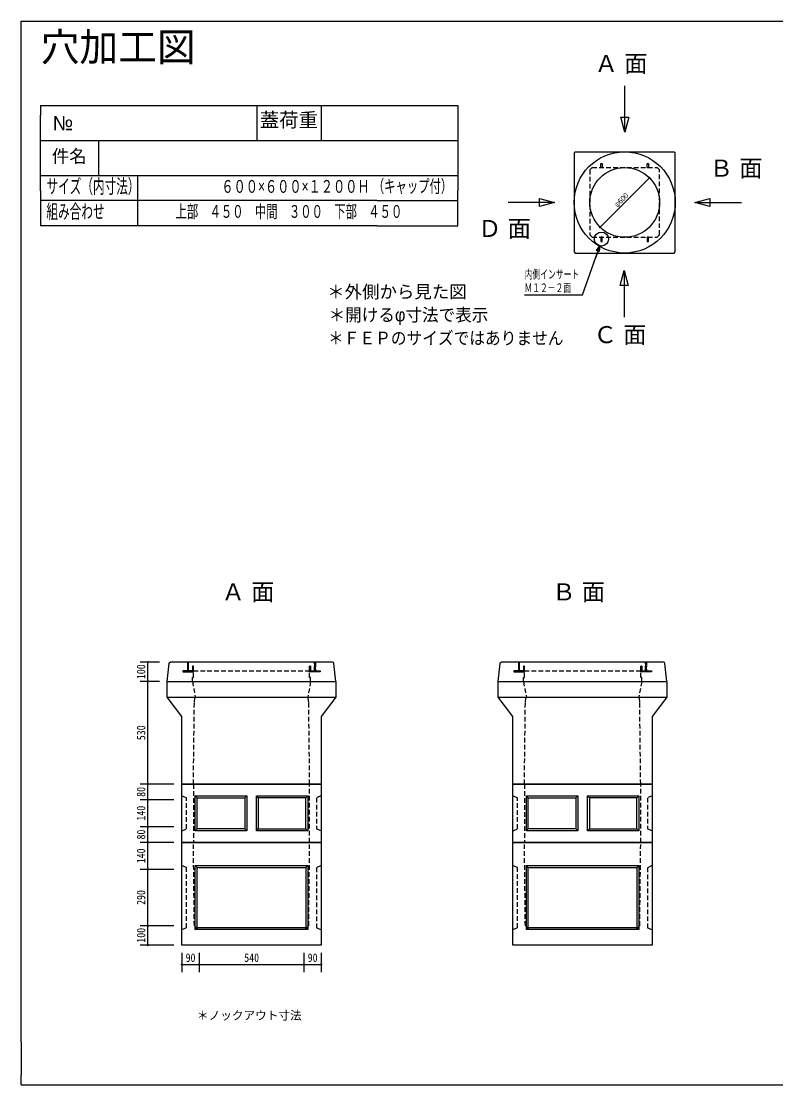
# Model space of a CAD drawing. Units: millimetres, scale not verified. Extents: x -3704 to 3796, y -2790 to 2696.
# Drawn here: x -3704 to 189, y -2790 to 2696 of the extents above; entities that cross this region are included whole.
import ezdxf
from ezdxf.enums import TextEntityAlignment as Align

# ---------------------------------------------------------------- set-up
doc = ezdxf.new("R2010")
doc.units = ezdxf.units.MM
doc.header["$LTSCALE"] = 20
doc.linetypes.add('DASHED1', pattern=[1.8, 1.2, -0.6])
doc.layers.add('0-0_レイヤ_1', color=7, linetype='Continuous')
doc.layers.add('0-9_レイヤ10', color=7, linetype='Continuous')
doc.styles.add('HG丸ｺﾞｼｯｸM-PRO', font='')
doc.styles.add('図脳フォント', font='')
doc.styles.add('ＭＳ ゴシック', font='')
doc.styles.get('HG丸ｺﾞｼｯｸM-PRO').set_extended_font_data('HG丸ｺﾞｼｯｸM-PRO')
doc.styles.get('図脳フォント').set_extended_font_data('図脳フォント')
doc.styles.get('ＭＳ ゴシック').set_extended_font_data('MS Gothic')

msp = doc.modelspace()

# ---------------------------------------------------------------- hatches: boundary and pattern name
at = {"layer": '0-0_レイヤ_1'}
for points in [[(-457.49, 1889.16, 1), (-469.49, 1889.16, 1)], [(-712.05, 1634.6, 1), (-724.05, 1634.6, 1)]]:
    msp.add_hatch(color=256, dxfattribs=at).paths.add_polyline_path(points)
at = {"layer": '0-9_レイヤ10'}
for points in [[(-3045.12, -610, 1), (-3057.12, -610, 1)], [(-3045.12, -710, 1), (-3057.12, -710, 1)], [(-3045.12, -1240, 1), (-3057.12, -1240, 1)], [(-3045.12, -1320, 1), (-3057.12, -1320, 1)], [(-3045.12, -1460, 1), (-3057.12, -1460, 1)], [(-3045.12, -1540, 1), (-3057.12, -1540, 1)], [(-3045.12, -1680, 1), (-3057.12, -1680, 1)], [(-3045.12, -1970, 1), (-3057.12, -1970, 1)], [(-3045.12, -2070, 1), (-3057.12, -2070, 1)], [(-2870.12, -2170, 1), (-2882.12, -2170, 1)], [(-2780.12, -2170, 1), (-2792.12, -2170, 1)], [(-2240.12, -2170, 1), (-2252.12, -2170, 1)], [(-2150.12, -2170, 1), (-2162.12, -2170, 1)]]:
    msp.add_hatch(color=256, dxfattribs=at).paths.add_polyline_path(points)

# ---------------------------------------------------------------- linework, layer by layer
at = {"layer": '0-0_レイヤ_1'}
for p, q in [((-3704.12, -2568.82), (-3704.12, 2646.47)), ((-590.77, 2123.88), (-590.77, 2363.88)), ((-3604.12, 2261.49), (-1868.91, 2261.49)), ((-3604.12, 2261.49), (-3604.12, 2211.49)), ((-2157.31, 2261.49), (-2157.31, 2131.49)), ((-1868.91, 2261.49), (-1451.85, 2261.49)), ((-1451.85, 2261.49), (-1451.85, 2211.49)), ((-3604.12, 1821.49), (-3604.12, 2211.49)), ((-1451.85, 2211.49), (-1451.85, 1821.49)), ((-2157.31, 2131.49), (-2157.31, 2081.49)), ((-3604.12, 2081.49), (-1451.85, 2081.49)), ((-3305.48, 2081.49), (-3305.48, 1901.49)), ((-714.37, 1941.88), (-707.17, 1941.88)), ((-474.37, 1941.88), (-467.17, 1941.88)), ((-3102.8, 1641.49), (-3102.8, 1901.49)), ((-463.49, 1889.16), (-718.05, 1634.6)), ((-3604.12, 1821.49), (-3604.12, 1641.49)), ((-1451.85, 1641.49), (-1451.85, 1821.49)), ((-1868.91, 1771.49), (-3604.12, 1771.49)), ((-1868.91, 1771.49), (-1451.85, 1771.49)), ((-952.77, 1761.88), (-1192.77, 1761.88)), ((-228.77, 1761.88), (11.23, 1761.88)), ((-1868.91, 1641.49), (-3604.12, 1641.49)), ((-1868.91, 1641.49), (-1451.85, 1641.49)), ((-707.17, 1581.88), (-714.37, 1581.88)), ((-467.17, 1581.88), (-474.37, 1581.88)), ((-335.77, 1500.88), (-329.77, 1506.88)), ((-593.63, 1410.54), (-593.63, 1170.54)), ((-1107.72, 1285.73), (-808.12, 1285.73)), ((-2951.12, -710), (-2941.12, -617.5)), ((-2098.62, -610), (-2933.62, -610)), ((-2871.12, -656), (-2821.12, -656)), ((-2871.12, -658), (-2821.12, -658)), ((-2846.12, -612), (-2841.12, -612)), ((-2846.12, -614), (-2841.12, -614)), ((-2846.12, -616), (-2841.12, -616)), ((-2846.12, -618), (-2841.12, -618)), ((-2846.12, -620), (-2841.12, -620)), ((-2846.12, -622), (-2841.12, -622)), ((-2846.12, -624), (-2841.12, -624)), ((-2846.12, -626), (-2841.12, -626)), ((-2846.12, -628), (-2841.12, -628)), ((-2846.12, -630), (-2841.12, -630)), ((-2846.12, -632), (-2841.12, -632)), ((-2846.12, -634), (-2841.12, -634)), ((-2846.12, -636), (-2841.12, -636)), ((-2846.12, -638), (-2841.12, -638)), ((-2846.12, -640), (-2841.12, -640)), ((-2846.12, -642), (-2841.12, -642)), ((-2846.12, -644), (-2841.12, -644)), ((-2846.12, -646), (-2841.12, -646)), ((-2846.12, -648), (-2841.12, -648)), ((-2846.12, -650), (-2841.12, -650)), ((-2846.12, -652), (-2841.12, -652)), ((-2846.12, -654), (-2841.12, -654)), ((-2821.12, -630), (-2816.12, -630)), ((-2821.12, -632), (-2816.12, -632)), ((-2821.12, -634), (-2816.12, -634)), ((-2821.12, -636), (-2816.12, -636)), ((-2821.12, -638), (-2816.12, -638)), ((-2821.12, -640), (-2816.12, -640)), ((-2821.12, -642), (-2816.12, -642)), ((-2821.12, -644), (-2816.12, -644)), ((-2821.12, -646), (-2816.12, -646)), ((-2821.12, -648), (-2816.12, -648)), ((-2821.12, -650), (-2816.12, -650)), ((-2821.12, -652), (-2816.12, -652)), ((-2821.12, -654), (-2816.12, -654)), ((-2821.12, -656), (-2816.12, -656)), ((-2821.12, -658), (-2816.12, -658)), ((-2216.12, -630), (-2211.12, -630)), ((-2216.12, -632), (-2211.12, -632)), ((-2216.12, -634), (-2211.12, -634)), ((-2216.12, -636), (-2211.12, -636)), ((-2216.12, -638), (-2211.12, -638)), ((-2216.12, -640), (-2211.12, -640)), ((-2216.12, -642), (-2211.12, -642)), ((-2216.12, -644), (-2211.12, -644)), ((-2216.12, -646), (-2211.12, -646)), ((-2216.12, -648), (-2211.12, -648)), ((-2216.12, -650), (-2211.12, -650)), ((-2216.12, -652), (-2211.12, -652)), ((-2216.12, -654), (-2211.12, -654)), ((-2216.12, -656), (-2161.12, -656)), ((-2216.12, -658), (-2161.12, -658)), ((-2191.12, -612), (-2186.12, -612)), ((-2191.12, -614), (-2186.12, -614)), ((-2191.12, -616), (-2186.12, -616)), ((-2191.12, -618), (-2186.12, -618)), ((-2191.12, -620), (-2186.12, -620)), ((-2191.12, -622), (-2186.12, -622)), ((-2191.12, -624), (-2186.12, -624)), ((-2191.12, -626), (-2186.12, -626)), ((-2191.12, -628), (-2186.12, -628)), ((-2191.12, -630), (-2186.12, -630)), ((-2191.12, -632), (-2186.12, -632)), ((-2191.12, -634), (-2186.12, -634)), ((-2191.12, -636), (-2186.12, -636)), ((-2191.12, -638), (-2186.12, -638)), ((-2191.12, -640), (-2186.12, -640)), ((-2191.12, -642), (-2186.12, -642)), ((-2191.12, -644), (-2186.12, -644)), ((-2191.12, -646), (-2186.12, -646)), ((-2191.12, -648), (-2186.12, -648)), ((-2191.12, -650), (-2186.12, -650)), ((-2191.12, -652), (-2186.12, -652)), ((-2191.12, -654), (-2186.12, -654)), ((-1243.12, -710), (-1233.12, -617.5)), ((-390.62, -610), (-1225.62, -610)), ((-1163.12, -656), (-1113.12, -656)), ((-1163.12, -658), (-1113.12, -658)), ((-1138.12, -612), (-1133.12, -612)), ((-1138.12, -614), (-1133.12, -614)), ((-1138.12, -616), (-1133.12, -616)), ((-1138.12, -618), (-1133.12, -618)), ((-1138.12, -620), (-1133.12, -620)), ((-1138.12, -622), (-1133.12, -622)), ((-1138.12, -624), (-1133.12, -624)), ((-1138.12, -626), (-1133.12, -626)), ((-1138.12, -628), (-1133.12, -628)), ((-1138.12, -630), (-1133.12, -630)), ((-1138.12, -632), (-1133.12, -632)), ((-1138.12, -634), (-1133.12, -634)), ((-1138.12, -636), (-1133.12, -636)), ((-1138.12, -638), (-1133.12, -638)), ((-1138.12, -640), (-1133.12, -640)), ((-1138.12, -642), (-1133.12, -642)), ((-1138.12, -644), (-1133.12, -644)), ((-1138.12, -646), (-1133.12, -646)), ((-1138.12, -648), (-1133.12, -648)), ((-1138.12, -650), (-1133.12, -650)), ((-1138.12, -652), (-1133.12, -652)), ((-1138.12, -654), (-1133.12, -654)), ((-1113.12, -630), (-1108.12, -630)), ((-1113.12, -632), (-1108.12, -632)), ((-1113.12, -634), (-1108.12, -634)), ((-1113.12, -636), (-1108.12, -636)), ((-1113.12, -638), (-1108.12, -638)), ((-1113.12, -640), (-1108.12, -640)), ((-1113.12, -642), (-1108.12, -642)), ((-1113.12, -644), (-1108.12, -644)), ((-1113.12, -646), (-1108.12, -646)), ((-1113.12, -648), (-1108.12, -648)), ((-1113.12, -650), (-1108.12, -650)), ((-1113.12, -652), (-1108.12, -652)), ((-1113.12, -654), (-1108.12, -654)), ((-1113.12, -656), (-1108.12, -656)), ((-1113.12, -658), (-1108.12, -658)), ((-508.12, -630), (-503.12, -630)), ((-508.12, -632), (-503.12, -632)), ((-508.12, -634), (-503.12, -634)), ((-508.12, -636), (-503.12, -636)), ((-508.12, -638), (-503.12, -638)), ((-508.12, -640), (-503.12, -640)), ((-508.12, -642), (-503.12, -642)), ((-508.12, -644), (-503.12, -644)), ((-508.12, -646), (-503.12, -646)), ((-508.12, -648), (-503.12, -648)), ((-508.12, -650), (-503.12, -650)), ((-508.12, -652), (-503.12, -652)), ((-508.12, -654), (-503.12, -654)), ((-508.12, -656), (-453.12, -656)), ((-508.12, -658), (-453.12, -658)), ((-483.12, -612), (-478.12, -612)), ((-483.12, -614), (-478.12, -614)), ((-483.12, -616), (-478.12, -616)), ((-483.12, -618), (-478.12, -618)), ((-483.12, -620), (-478.12, -620)), ((-483.12, -622), (-478.12, -622)), ((-483.12, -624), (-478.12, -624)), ((-483.12, -626), (-478.12, -626)), ((-483.12, -628), (-478.12, -628)), ((-483.12, -630), (-478.12, -630)), ((-483.12, -632), (-478.12, -632)), ((-483.12, -634), (-478.12, -634)), ((-483.12, -636), (-478.12, -636)), ((-483.12, -638), (-478.12, -638)), ((-483.12, -640), (-478.12, -640)), ((-483.12, -642), (-478.12, -642)), ((-483.12, -644), (-478.12, -644)), ((-483.12, -646), (-478.12, -646)), ((-483.12, -648), (-478.12, -648)), ((-483.12, -650), (-478.12, -650)), ((-483.12, -652), (-478.12, -652)), ((-483.12, -654), (-478.12, -654)), ((-2871.12, -660), (-2821.12, -660)), ((-2821.12, -660), (-2816.12, -660)), ((-1163.12, -660), (-1113.12, -660)), ((-1113.12, -660), (-1108.12, -660)), ((-2951.12, -790), (-2081.12, -790)), ((-1243.12, -790), (-373.12, -790)), ((-2796.12, -1310), (-2806.12, -1300)), ((-2551.12, -1310), (-2541.12, -1300)), ((-2491.12, -1300), (-2481.12, -1310)), ((-2226.12, -1300), (-2236.12, -1310)), ((-1088.12, -1310), (-1098.12, -1300)), ((-843.12, -1310), (-833.12, -1300)), ((-783.12, -1300), (-773.12, -1310)), ((-518.12, -1300), (-528.12, -1310)), ((-2806.12, -1480), (-2796.12, -1470)), ((-2541.12, -1480), (-2551.12, -1470)), ((-2491.12, -1480), (-2481.12, -1470)), ((-1098.12, -1480), (-1088.12, -1470)), ((-833.12, -1480), (-843.12, -1470)), ((-783.12, -1480), (-773.12, -1470)), ((-2876.12, -2070), (-2876.12, -1540)), ((-2876.12, -1540), (-2156.12, -1540)), ((-2156.12, -1540), (-2156.12, -2070)), ((-1168.12, -2070), (-1168.12, -1540)), ((-1168.12, -1540), (-448.12, -1540)), ((-448.12, -1540), (-448.12, -2070)), ((-2796.12, -1670), (-2806.12, -1660)), ((-2806.12, -1660), (-2226.12, -1660)), ((-2806.12, -1990), (-2806.12, -1660)), ((-2796.12, -1670), (-2236.12, -1670)), ((-2796.12, -1980), (-2796.12, -1670)), ((-2236.12, -1670), (-2226.12, -1660)), ((-2236.12, -1670), (-2236.12, -1980)), ((-2226.12, -1660), (-2226.12, -1990)), ((-1088.12, -1670), (-1098.12, -1660)), ((-1098.12, -1660), (-518.12, -1660)), ((-1098.12, -1990), (-1098.12, -1660)), ((-1088.12, -1670), (-528.12, -1670)), ((-1088.12, -1980), (-1088.12, -1670)), ((-528.12, -1670), (-518.12, -1660)), ((-528.12, -1670), (-528.12, -1980)), ((-518.12, -1660), (-518.12, -1990)), ((-2806.12, -1990), (-2796.12, -1980)), ((-2226.12, -1990), (-2806.12, -1990)), ((-2236.12, -1980), (-2796.12, -1980)), ((-2226.12, -1990), (-2236.12, -1980)), ((-1098.12, -1990), (-1088.12, -1980)), ((-518.12, -1990), (-1098.12, -1990)), ((-528.12, -1980), (-1088.12, -1980)), ((-518.12, -1990), (-528.12, -1980)), ((-2156.12, -2070), (-2876.12, -2070)), ((-448.12, -2070), (-1168.12, -2070)), ((-3704.12, -2568.82), (-3704.12, -2740.32)), ((-3704.12, -2790.32), (-3704.12, -2740.32)), ((-3704.12, -2790.32), (-3532.94, -2790.32))]:
    msp.add_line(p, q, dxfattribs=at)
at = {"layer": '0-0_レイヤ_1', "linetype": 'DASHED1'}
for p, q in [((-770.77, 1929.88), (-758.77, 1941.88)), ((-758.77, 1941.88), (-422.77, 1941.88)), ((-410.77, 1929.88), (-422.77, 1941.88)), ((-2816.12, -655), (-2216.12, -655)), ((-1108.12, -655), (-508.12, -655)), ((-2821.12, -710), (-2806.12, -790)), ((-2211.12, -710), (-2226.12, -790)), ((-1113.12, -710), (-1098.12, -790)), ((-503.12, -710), (-518.12, -790)), ((-2816.12, -1240), (-2811.12, -815.9)), ((-2216.12, -1240), (-2221.12, -815.9)), ((-1108.12, -1240), (-1103.12, -815.9)), ((-508.12, -1240), (-513.12, -815.9)), ((-2816.12, -1240), (-2816.12, -1540)), ((-2216.12, -1540), (-2216.12, -1240)), ((-1108.12, -1240), (-1108.12, -1540)), ((-508.12, -1540), (-508.12, -1240)), ((-2811.12, -1970), (-2816.12, -1540)), ((-1103.12, -1970), (-1108.12, -1540)), ((-2851.12, -1670), (-2876.12, -1660)), ((-2851.12, -1980), (-2851.12, -1670)), ((-2156.12, -1660), (-2181.12, -1670)), ((-2181.12, -1670), (-2181.12, -1980)), ((-1143.12, -1670), (-1168.12, -1660)), ((-1143.12, -1980), (-1143.12, -1670)), ((-448.12, -1660), (-473.12, -1670)), ((-473.12, -1670), (-473.12, -1980)), ((-2791.12, -1990), (-2811.12, -1970)), ((-1083.12, -1990), (-1103.12, -1970)), ((-2876.12, -1990), (-2851.12, -1980)), ((-2181.12, -1980), (-2156.12, -1990)), ((-1168.12, -1990), (-1143.12, -1980)), ((-473.12, -1980), (-448.12, -1990))]:
    msp.add_line(p, q, dxfattribs=at)
at = {"layer": '0-0_レイヤ_1'}
for points in [[(-3704.12, 2646.47), (-3704.12, 2696.47), (-3532.94, 2696.47)], [(-3532.94, 2696.47), (3545.88, 2696.47), (3795.88, 2696.47)], [(-2488.3, 2261.49), (-2488.3, 2131.49), (-2488.3, 2081.49)], [(-851.77, 2016.88), (-845.77, 2022.88), (-335.77, 2022.88)], [(-851.77, 2016.88), (-851.77, 1506.88), (-845.77, 1500.88), (-335.77, 1500.88)], [(-329.77, 1506.88), (-329.77, 2016.88), (-335.77, 2022.88)], [(-714.37, 1941.88), (-714.37, 1962.88), (-707.17, 1962.88), (-707.17, 1941.88)], [(-474.37, 1941.88), (-474.37, 1962.88), (-467.17, 1962.88), (-467.17, 1941.88)], [(-3604.12, 1901.49), (-1868.91, 1901.49), (-1451.85, 1901.49)], [(-808.12, 1285.73), (-719.4, 1537.93), (-721.69, 1508.02), (-736.34, 1513.17), (-719.4, 1537.93), (-741.63, 1474.74)], [(-714.37, 1581.88), (-714.37, 1560.88), (-707.17, 1560.88), (-707.17, 1581.88)], [(-474.37, 1581.88), (-474.37, 1560.88), (-467.17, 1560.88), (-467.17, 1581.88)], [(-2951.12, -710), (-2081.12, -710), (-2091.12, -617.5)], [(-2941.12, -617.5), (-2939.11, -612.18), (-2933.62, -610)], [(-2821.12, -655), (-2871.12, -655), (-2871.12, -660), (-2821.12, -660)], [(-2841.12, -655), (-2841.12, -610), (-2846.12, -610), (-2846.12, -655)], [(-2091.12, -617.5), (-2093.57, -611.85), (-2098.62, -610)], [(-1243.12, -710), (-373.12, -710), (-383.12, -617.5)], [(-1233.12, -617.5), (-1231.11, -612.18), (-1225.62, -610)], [(-1113.12, -655), (-1163.12, -655), (-1163.12, -660), (-1113.12, -660)], [(-1133.12, -655), (-1133.12, -610), (-1138.12, -610), (-1138.12, -655)], [(-383.12, -617.5), (-385.57, -611.85), (-390.62, -610)], [(-2226.12, -1480), (-2236.12, -1470), (-2236.12, -1310), (-2481.12, -1310), (-2481.12, -1470), (-2236.12, -1470)], [(-518.12, -1480), (-528.12, -1470), (-528.12, -1310), (-773.12, -1310), (-773.12, -1470), (-528.12, -1470)], [(-3532.94, -2790.32), (3545.88, -2790.32), (3795.88, -2790.32), (3795.88, -2740.32)]]:
    msp.add_lwpolyline(points, dxfattribs=at)
for points in [[(-590.77, 2123.88), (-611.47, 2201.16), (-570.06, 2201.16)], [(-952.77, 1761.88), (-1030.04, 1741.18), (-1030.04, 1782.59)], [(-228.77, 1761.88), (-151.49, 1782.59), (-151.49, 1741.18)], [(-593.63, 1410.54), (-572.92, 1333.27), (-614.33, 1333.27)], [(-2816.12, -660), (-2816.12, -630), (-2821.12, -630), (-2821.12, -660)], [(-2216.12, -655), (-2211.12, -655), (-2211.12, -630), (-2216.12, -630)], [(-2216.12, -655), (-2161.12, -655), (-2161.12, -660), (-2216.12, -660)], [(-2191.12, -655), (-2186.12, -655), (-2186.12, -610), (-2191.12, -610)], [(-1108.12, -660), (-1108.12, -630), (-1113.12, -630), (-1113.12, -660)], [(-508.12, -655), (-503.12, -655), (-503.12, -630), (-508.12, -630)], [(-508.12, -655), (-453.12, -655), (-453.12, -660), (-508.12, -660)], [(-483.12, -655), (-478.12, -655), (-478.12, -610), (-483.12, -610)], [(-2876.12, -1240), (-2876.12, -890), (-2951.12, -790), (-2951.12, -710), (-2081.12, -710), (-2081.12, -790), (-2156.12, -890), (-2156.12, -1240)], [(-1168.12, -1240), (-1168.12, -890), (-1243.12, -790), (-1243.12, -710), (-373.12, -710), (-373.12, -790), (-448.12, -890), (-448.12, -1240)], [(-2876.12, -1540), (-2876.12, -1240), (-2156.12, -1240), (-2156.12, -1540)], [(-1168.12, -1540), (-1168.12, -1240), (-448.12, -1240), (-448.12, -1540)], [(-2806.12, -1480), (-2806.12, -1300), (-2541.12, -1300), (-2541.12, -1480)], [(-2796.12, -1310), (-2551.12, -1310), (-2551.12, -1470), (-2796.12, -1470)], [(-2491.12, -1300), (-2226.12, -1300), (-2226.12, -1480), (-2491.12, -1480)], [(-1098.12, -1480), (-1098.12, -1300), (-833.12, -1300), (-833.12, -1480)], [(-1088.12, -1310), (-843.12, -1310), (-843.12, -1470), (-1088.12, -1470)], [(-783.12, -1300), (-518.12, -1300), (-518.12, -1480), (-783.12, -1480)]]:
    msp.add_lwpolyline(points, close=True, dxfattribs=at)
at = {"layer": '0-0_レイヤ_1', "linetype": 'DASHED1'}
for points in [[(-770.77, 1929.88), (-770.77, 1593.88), (-758.77, 1581.88), (-422.77, 1581.88), (-410.77, 1593.88), (-410.77, 1929.88)], [(-2821.12, -710), (-2821.12, -690), (-2816.12, -690), (-2816.12, -630), (-2821.12, -630), (-2821.12, -655), (-2841.12, -655), (-2841.12, -610), (-2846.12, -610), (-2846.12, -655), (-2871.12, -655), (-2871.12, -660), (-2816.12, -660)], [(-2211.12, -710), (-2211.12, -690), (-2216.12, -690), (-2216.12, -630), (-2211.12, -630), (-2211.12, -655), (-2191.12, -655), (-2191.12, -610), (-2186.12, -610), (-2186.12, -655), (-2161.12, -655), (-2161.12, -660), (-2216.12, -660)], [(-1113.12, -710), (-1113.12, -690), (-1108.12, -690), (-1108.12, -630), (-1113.12, -630), (-1113.12, -655), (-1133.12, -655), (-1133.12, -610), (-1138.12, -610), (-1138.12, -655), (-1163.12, -655), (-1163.12, -660), (-1108.12, -660)], [(-503.12, -710), (-503.12, -690), (-508.12, -690), (-508.12, -630), (-503.12, -630), (-503.12, -655), (-483.12, -655), (-483.12, -610), (-478.12, -610), (-478.12, -655), (-453.12, -655), (-453.12, -660), (-508.12, -660)], [(-2811.12, -815.9), (-2808.92, -795.7), (-2806.12, -790)], [(-2221.12, -815.9), (-2223.08, -798.15), (-2226.12, -790)], [(-1103.12, -815.9), (-1100.92, -795.7), (-1098.12, -790)], [(-513.12, -815.9), (-515.08, -798.15), (-518.12, -790)], [(-2876.12, -1480), (-2851.12, -1470), (-2851.12, -1310), (-2876.12, -1300)], [(-2156.12, -1300), (-2181.12, -1310), (-2181.12, -1470), (-2156.12, -1480)], [(-1168.12, -1480), (-1143.12, -1470), (-1143.12, -1310), (-1168.12, -1300)], [(-448.12, -1300), (-473.12, -1310), (-473.12, -1470), (-448.12, -1480)], [(-2241.12, -1990), (-2221.12, -1970), (-2216.12, -1540)], [(-533.12, -1990), (-513.12, -1970), (-508.12, -1540)]]:
    msp.add_lwpolyline(points, dxfattribs=at)
at = {"layer": '0-0_レイヤ_1'}
for centre, radius in [((-590.77, 1761.88), 261), ((-590.77, 1761.88), 180), ((-710.77, 1572.88), 36)]:
    msp.add_circle(centre, radius, dxfattribs=at)
at = {"layer": '0-9_レイヤ10'}
for p, q in [((-2991.12, -610), (-3091.12, -610)), ((-3051.12, -710), (-3051.12, -610)), ((-2991.12, -710), (-3091.12, -710)), ((-3051.12, -1240), (-3051.12, -710)), ((-2916.12, -1240), (-3091.12, -1240)), ((-3051.12, -1320), (-3051.12, -1240)), ((-2916.12, -1320), (-3091.12, -1320)), ((-3051.12, -1460), (-3051.12, -1320)), ((-2916.12, -1460), (-3091.12, -1460)), ((-3051.12, -1540), (-3051.12, -1460)), ((-2916.12, -1540), (-3091.12, -1540)), ((-3051.12, -1680), (-3051.12, -1540)), ((-2916.12, -1680), (-3091.12, -1680)), ((-3051.12, -1970), (-3051.12, -1680)), ((-2916.12, -1970), (-3091.12, -1970)), ((-3051.12, -2070), (-3051.12, -1970)), ((-2916.12, -2070), (-3091.12, -2070)), ((-2876.12, -2110), (-2876.12, -2210)), ((-2786.12, -2110), (-2786.12, -2210)), ((-2246.12, -2110), (-2246.12, -2210)), ((-2156.12, -2110), (-2156.12, -2210)), ((-2876.12, -2170), (-2786.12, -2170)), ((-2786.12, -2170), (-2246.12, -2170)), ((-2246.12, -2170), (-2156.12, -2170))]:
    msp.add_line(p, q, dxfattribs=at)

# ---------------------------------------------------------------- texts
at = {"layer": '0-0_レイヤ_1', "style": 'HG丸ｺﾞｼｯｸM-PRO'}
for s, height, p in [('穴加工図', 146.6, (-3604.12, 2446.47)), ('Ａ 面', 87.98, (-745.85, 2407.99)), ('№', 73.31, (-3542.16, 2112.23)), ('蓋荷重', 73.31, (-2473.3, 2128.47)), ('件名', 65.98, (-3546.26, 1948.04)), ('Ｂ 面', 87.98, (-152.52, 1868.1)), ('Ｄ 面', 87.98, (-1346.94, 1557.03)), ('＊外側から見た図', 65.98, (-2125.77, 1248.2)), ('Ｃ 面', 87.98, (-751.24, 1009.26)), ('Ａ 面', 87.98, (-2670.67, -318)), ('Ｂ 面', 87.98, (-964.65, -318))]:
    msp.add_text(s, height=height, dxfattribs=at).set_placement(p, align=Align.BOTTOM_LEFT)
for s, height, width, p in [('サイズ（内寸法）', 73.31, 0.6, (-3574.12, 1786.49)), ('６００×６００×１２００Ｈ', 65.98, 0.7, (-2671.83, 1791.61)), ('（キャップ付）', 65.98, 0.65, (-1890.19, 1792.7)), ('組み合わせ', 73.31, 0.6, (-3574.12, 1656.49)), ('上部\u3000４５０\u3000中間\u3000３００\u3000下部\u3000４５０', 65.98, 0.65, (-2908.17, 1662.58)), ('内側インサート', 43.99, 0.65, (-1106.38, 1355.73)), ('Ｍ１２－２面', 43.99, 0.65, (-1107.72, 1285.73)), ('＊開けるφ寸法で表示', 65.98, 0.95, (-2118.21, 1128.91)), ('＊ＦＥＰのサイズではありません', 65.98, 0.9, (-2121.35, 1009.35))]:
    msp.add_text(s, height=height, dxfattribs=dict(at, width=width)).set_placement(p, align=Align.BOTTOM_LEFT)
at = {"layer": '0-0_レイヤ_1', "style": '図脳フォント'}
msp.add_text('φ600', height=26.39, rotation=45, dxfattribs=at).set_placement((-622.59, 1730.06), align=Align.BOTTOM_LEFT)
at = {"layer": '0-9_レイヤ10', "style": 'ＭＳ ゴシック', "width": 0.85}
for s, p in [('100', (-3051.12, -697.5)), ('530', (-3051.12, -1012.5)), ('80', (-3051.12, -1305)), ('140', (-3051.12, -1427.5)), ('80', (-3051.12, -1525)), ('140', (-3051.12, -1647.5)), ('290', (-3051.12, -1862.5)), ('100', (-3051.12, -2057.5))]:
    msp.add_text(s, height=43.99, rotation=90, dxfattribs=at).set_placement(p, align=Align.BOTTOM_LEFT)
for s, p in [('90', (-2856.12, -2170)), ('540', (-2553.62, -2170)), ('90', (-2226.12, -2170))]:
    msp.add_text(s, height=43.99, dxfattribs=at).set_placement(p, align=Align.BOTTOM_LEFT)
at = {"layer": '0-9_レイヤ10', "style": 'HG丸ｺﾞｼｯｸM-PRO'}
msp.add_text('＊ノックアウト寸法', height=43.99, dxfattribs=at).set_placement((-2797.61, -2468.25), align=Align.BOTTOM_LEFT)

doc.saveas('drawing.dxf')
